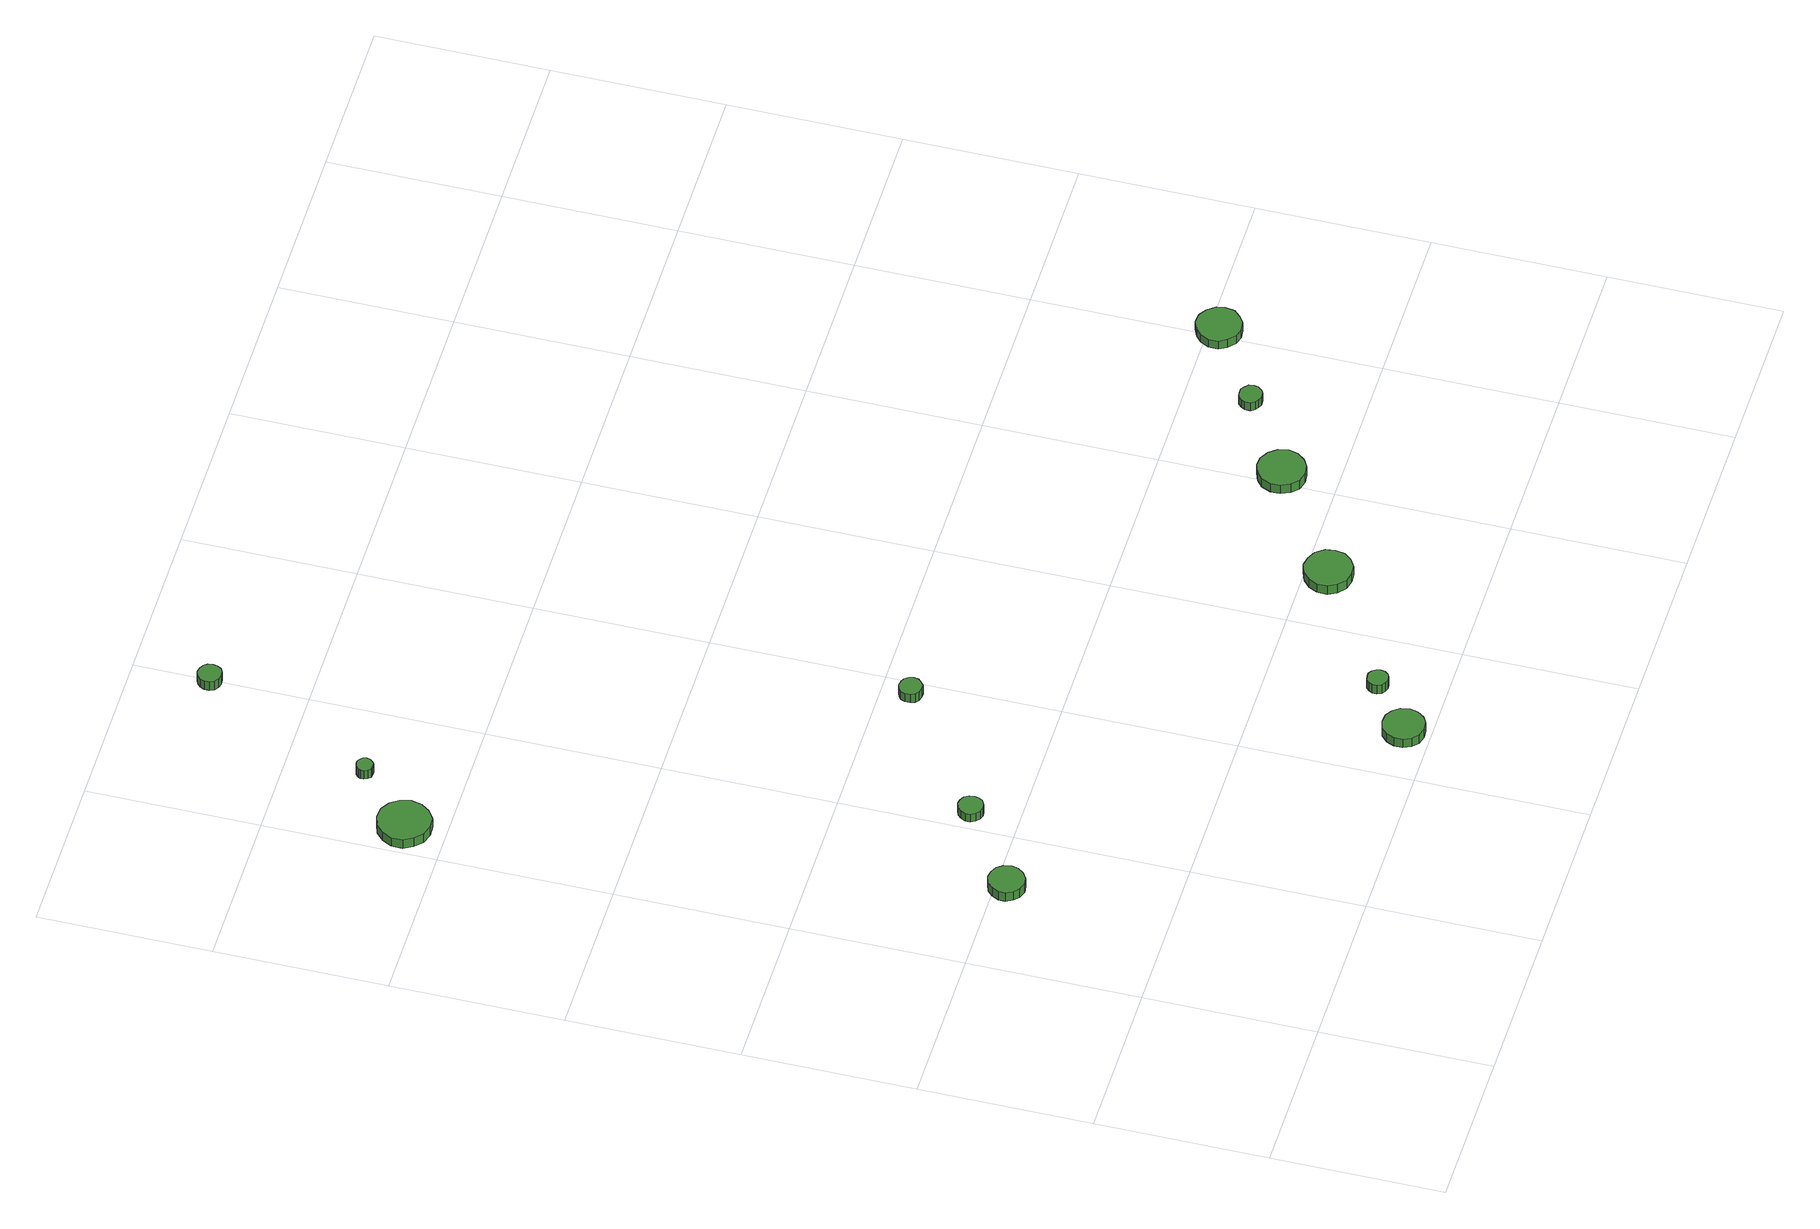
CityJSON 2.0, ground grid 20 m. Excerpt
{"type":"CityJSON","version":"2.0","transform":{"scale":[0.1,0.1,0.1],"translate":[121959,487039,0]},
"CityObjects":{
"tree1":{"type":"SolitaryVegetationObject","attributes":{"function":"something"},"geometry":[{"type":"MultiSurface","lod":"1","boundaries":[[[0,1,2,3,4,5,6,7,8,9,10,11,12,13,14]],[[15,16,17,18,19,20,21,22,23,24,25,26,27,28,29]],[[0,29,28,1]],[[1,28,27,2]],[[2,27,26,3]],[[3,26,25,4]],[[4,25,24,5]],[[5,24,23,6]],[[6,23,22,7]],[[7,22,21,8]],[[8,21,20,9]],[[9,20,19,10]],[[10,19,18,11]],[[11,18,17,12]],[[12,17,16,13]],[[13,16,15,14]],[[14,15,29,0]]]}]},
"tree2":{"type":"SolitaryVegetationObject","attributes":{"function":"something"},"geometry":[{"type":"MultiSurface","lod":"1","boundaries":[[[30,31,32,33,34,35,36,37,38,39,40,41,42,43,44]],[[45,46,47,48,49,50,51,52,53,54,55,56,57,58,59]],[[30,59,58,31]],[[31,58,57,32]],[[32,57,56,33]],[[33,56,55,34]],[[34,55,54,35]],[[35,54,53,36]],[[36,53,52,37]],[[37,52,51,38]],[[38,51,50,39]],[[39,50,49,40]],[[40,49,48,41]],[[41,48,47,42]],[[42,47,46,43]],[[43,46,45,44]],[[44,45,59,30]]]}]},
"tree3":{"type":"SolitaryVegetationObject","attributes":{"function":"something"},"geometry":[{"type":"MultiSurface","lod":"1","boundaries":[[[60,61,62,63,64,65,66,67,68,69,70,71,72,73,74]],[[75,76,77,78,79,80,81,82,83,84,85,86,87,88,89]],[[60,89,88,61]],[[61,88,87,62]],[[62,87,86,63]],[[63,86,85,64]],[[64,85,84,65]],[[65,84,83,66]],[[66,83,82,67]],[[67,82,81,68]],[[68,81,80,69]],[[69,80,79,70]],[[70,79,78,71]],[[71,78,77,72]],[[72,77,76,73]],[[73,76,75,74]],[[74,75,89,60]]]}]},
"tree4":{"type":"SolitaryVegetationObject","attributes":{"function":"something"},"geometry":[{"type":"MultiSurface","lod":"1","boundaries":[[[90,91,92,93,94,95,96,97,98,99,100,101,102,103,104]],[[105,106,107,108,109,110,111,112,113,114,115,116,117,118,119]],[[90,119,118,91]],[[91,118,117,92]],[[92,117,116,93]],[[93,116,115,94]],[[94,115,114,95]],[[95,114,113,96]],[[96,113,112,97]],[[97,112,111,98]],[[98,111,110,99]],[[99,110,109,100]],[[100,109,108,101]],[[101,108,107,102]],[[102,107,106,103]],[[103,106,105,104]],[[104,105,119,90]]]}]},
"tree5":{"type":"SolitaryVegetationObject","attributes":{"function":"something"},"geometry":[{"type":"MultiSurface","lod":"1","boundaries":[[[120,121,122,123,124,125,126,127,128,129,130,131,132,133,134]],[[135,136,137,138,139,140,141,142,143,144,145,146,147,148,149]],[[120,149,148,121]],[[121,148,147,122]],[[122,147,146,123]],[[123,146,145,124]],[[124,145,144,125]],[[125,144,143,126]],[[126,143,142,127]],[[127,142,141,128]],[[128,141,140,129]],[[129,140,139,130]],[[130,139,138,131]],[[131,138,137,132]],[[132,137,136,133]],[[133,136,135,134]],[[134,135,149,120]]]}]},
"tree6":{"type":"SolitaryVegetationObject","attributes":{"function":"something"},"geometry":[{"type":"MultiSurface","lod":"1","boundaries":[[[150,151,152,153,154,155,156,157,158,159,160,161,162,163,164]],[[165,166,167,168,169,170,171,172,173,174,175,176,177,178,179]],[[150,179,178,151]],[[151,178,177,152]],[[152,177,176,153]],[[153,176,175,154]],[[154,175,174,155]],[[155,174,173,156]],[[156,173,172,157]],[[157,172,171,158]],[[158,171,170,159]],[[159,170,169,160]],[[160,169,168,161]],[[161,168,167,162]],[[162,167,166,163]],[[163,166,165,164]],[[164,165,179,150]]]}]},
"tree7":{"type":"SolitaryVegetationObject","attributes":{"function":"something"},"geometry":[{"type":"MultiSurface","lod":"1","boundaries":[[[180,181,182,183,184,185,186,187,188,189,190,191,192,193,194]],[[195,196,197,198,199,200,201,202,203,204,205,206,207,208,209]],[[180,209,208,181]],[[181,208,207,182]],[[182,207,206,183]],[[183,206,205,184]],[[184,205,204,185]],[[185,204,203,186]],[[186,203,202,187]],[[187,202,201,188]],[[188,201,200,189]],[[189,200,199,190]],[[190,199,198,191]],[[191,198,197,192]],[[192,197,196,193]],[[193,196,195,194]],[[194,195,209,180]]]}]},
"tree8":{"type":"SolitaryVegetationObject","attributes":{"function":"something"},"geometry":[{"type":"MultiSurface","lod":"1","boundaries":[[[210,211,212,213,214,215,216,217,218,219,220,221,222,223,224]],[[225,226,227,228,229,230,231,232,233,234,235,236,237,238,239]],[[210,239,238,211]],[[211,238,237,212]],[[212,237,236,213]],[[213,236,235,214]],[[214,235,234,215]],[[215,234,233,216]],[[216,233,232,217]],[[217,232,231,218]],[[218,231,230,219]],[[219,230,229,220]],[[220,229,228,221]],[[221,228,227,222]],[[222,227,226,223]],[[223,226,225,224]],[[224,225,239,210]]]}]},
"tree9":{"type":"SolitaryVegetationObject","attributes":{"function":"something"},"geometry":[{"type":"MultiSurface","lod":"1","boundaries":[[[240,241,242,243,244,245,246,247,248,249,250,251,252,253,254]],[[255,256,257,258,259,260,261,262,263,264,265,266,267,268,269]],[[240,269,268,241]],[[241,268,267,242]],[[242,267,266,243]],[[243,266,265,244]],[[244,265,264,245]],[[245,264,263,246]],[[246,263,262,247]],[[247,262,261,248]],[[248,261,260,249]],[[249,260,259,250]],[[250,259,258,251]],[[251,258,257,252]],[[252,257,256,253]],[[253,256,255,254]],[[254,255,269,240]]]}]},
"tree10":{"type":"SolitaryVegetationObject","attributes":{"function":"something"},"geometry":[{"type":"MultiSurface","lod":"1","boundaries":[[[270,271,272,273,274,275,276,277,278,279,280,281,282,283,284]],[[285,286,287,288,289,290,291,292,293,294,295,296,297,298,299]],[[270,299,298,271]],[[271,298,297,272]],[[272,297,296,273]],[[273,296,295,274]],[[274,295,294,275]],[[275,294,293,276]],[[276,293,292,277]],[[277,292,291,278]],[[278,291,290,279]],[[279,290,289,280]],[[280,289,288,281]],[[281,288,287,282]],[[282,287,286,283]],[[283,286,285,284]],[[284,285,299,270]]]}]},
"tree11":{"type":"SolitaryVegetationObject","attributes":{"function":"something"},"geometry":[{"type":"MultiSurface","lod":"1","boundaries":[[[300,301,302,303,304,305,306,307,308,309,310,311,312,313,314]],[[315,316,317,318,319,320,321,322,323,324,325,326,327,328,329]],[[300,329,328,301]],[[301,328,327,302]],[[302,327,326,303]],[[303,326,325,304]],[[304,325,324,305]],[[305,324,323,306]],[[306,323,322,307]],[[307,322,321,308]],[[308,321,320,309]],[[309,320,319,310]],[[310,319,318,311]],[[311,318,317,312]],[[312,317,316,313]],[[313,316,315,314]],[[314,315,329,300]]]}]},
"tree12":{"type":"SolitaryVegetationObject","attributes":{"function":"something"},"geometry":[{"type":"MultiSurface","lod":"1","boundaries":[[[330,331,332,333,334,335,336,337,338,339,340,341,342,343,344]],[[345,346,347,348,349,350,351,352,353,354,355,356,357,358,359]],[[330,359,358,331]],[[331,358,357,332]],[[332,357,356,333]],[[333,356,355,334]],[[334,355,354,335]],[[335,354,353,336]],[[336,353,352,337]],[[337,352,351,338]],[[338,351,350,339]],[[339,350,349,340]],[[340,349,348,341]],[[341,348,347,342]],[[342,347,346,343]],[[343,346,345,344]],[[344,345,359,330]]]}]}
},
"vertices":[
[144,387,16],[142,396,16],[137,403,16],[129,407,16],[121,408,16],[112,405,16],[106,399,16],[102,391,16],[102,383,16],[106,375,16],[112,369,16],[121,366,16],[129,367,16],[137,372,16],[142,379,16],[142,379,3],[137,372,3],[129,367,3],[121,366,3],[112,369,3],[106,375,3],[102,383,3],[102,391,3],[106,399,3],[112,405,3],[121,408,3],[129,407,3],[137,403,3],[142,396,3],[144,387,3],
[68,1048,15],[65,1060,15],[58,1070,15],[47,1077,15],[34,1078,15],[22,1074,15],[13,1065,15],[7,1054,15],[7,1041,15],[13,1030,15],[22,1021,15],[34,1017,15],[47,1018,15],[58,1025,15],[65,1035,15],[65,1035,2],[58,1025,2],[47,1018,2],[34,1017,2],[22,1021,2],[13,1030,2],[7,1041,2],[7,1054,2],[13,1065,2],[22,1074,2],[34,1078,2],[47,1077,2],[58,1070,2],[65,1060,2],[68,1048,2],
[238,455,14],[237,461,14],[234,466,14],[228,469,14],[223,470,14],[217,468,14],[213,464,14],[210,458,14],[210,452,14],[213,447,14],[217,443,14],[223,441,14],[228,442,14],[234,445,14],[237,450,14],[237,450,2],[234,445,2],[228,442,2],[223,441,2],[217,443,2],[213,447,2],[210,452,2],[210,458,2],[213,464,2],[217,468,2],[223,470,2],[228,469,2],[234,466,2],[237,461,2],[238,455,2],
[118,1112,15],[117,1116,15],[114,1119,15],[111,1121,15],[107,1121,15],[103,1120,15],[100,1117,15],[98,1114,15],[98,1110,15],[100,1106,15],[103,1103,15],[107,1102,15],[111,1102,15],[114,1104,15],[117,1108,15],[117,1108,2],[114,1104,2],[111,1102,2],[107,1102,2],[103,1103,2],[100,1106,2],[98,1110,2],[98,1114,2],[100,1117,2],[103,1120,2],[107,1121,2],[111,1121,2],[114,1119,2],[117,1116,2],[118,1112,2],
[493,31,14],[491,41,14],[485,49,14],[477,54,14],[467,55,14],[457,52,14],[450,45,14],[446,36,14],[446,26,14],[450,17,14],[457,10,14],[467,7,14],[477,8,14],[485,13,14],[491,21,14],[491,21,1],[485,13,1],[477,8,1],[467,7,1],[457,10,1],[450,17,1],[446,26,1],[446,36,1],[450,45,1],[457,52,1],[467,55,1],[477,54,1],[485,49,1],[491,41,1],[493,31,1],
[395,567,15],[394,572,15],[390,577,15],[386,579,15],[380,580,15],[375,578,15],[371,575,15],[369,570,15],[369,564,15],[371,559,15],[375,555,15],[380,554,15],[386,554,15],[390,557,15],[394,561,15],[394,561,2],[390,557,2],[386,554,2],[380,554,2],[375,555,2],[371,559,2],[369,564,2],[369,570,2],[371,575,2],[375,578,2],[380,580,2],[386,579,2],[390,577,2],[394,572,2],[395,567,2],
[542,77,14],[541,82,14],[538,86,14],[534,89,14],[529,89,14],[524,88,14],[520,84,14],[518,80,14],[518,75,14],[520,70,14],[524,67,14],[529,65,14],[534,66,14],[538,68,14],[541,72,14],[541,72,1],[538,68,1],[534,66,1],[529,65,1],[524,67,1],[520,70,1],[518,75,1],[518,80,1],[520,84,1],[524,88,1],[529,89,1],[534,89,1],[538,86,1],[541,82,1],[542,77,1],
[208,1311,19],[207,1317,19],[204,1321,19],[199,1324,19],[193,1325,19],[188,1323,19],[183,1319,19],[181,1314,19],[181,1308,19],[183,1303,19],[188,1299,19],[193,1298,19],[199,1298,19],[204,1301,19],[207,1306,19],[207,1306,6],[204,1301,6],[199,1298,6],[193,1298,6],[188,1299,6],[183,1303,6],[181,1308,6],[181,1314,6],[183,1319,6],[188,1323,6],[193,1325,6],[199,1324,6],[204,1321,6],[207,1317,6],[208,1311,6],
[704,173,16],[702,184,16],[695,194,16],[685,199,16],[674,201,16],[663,197,16],[654,189,16],[649,179,16],[649,167,16],[654,157,16],[663,149,16],[674,146,16],[685,147,16],[695,153,16],[702,162,16],[702,162,3],[695,153,3],[685,147,3],[674,146,3],[663,149,3],[654,157,3],[649,167,3],[649,179,3],[654,189,3],[663,197,3],[674,201,3],[685,199,3],[695,194,3],[702,184,3],[704,173,3],
[840,263,15],[837,275,15],[830,284,15],[820,290,15],[809,291,15],[798,287,15],[790,280,15],[785,269,15],[785,258,15],[790,247,15],[798,239,15],[809,236,15],[820,237,15],[830,243,15],[837,252,15],[837,252,2],[830,243,2],[820,237,2],[809,236,2],[798,239,2],[790,247,2],[785,258,2],[785,269,2],[790,280,2],[798,287,2],[809,291,2],[820,290,2],[830,284,2],[837,275,2],[840,263,2],
[926,326,14],[925,332,14],[921,336,14],[917,339,14],[911,339,14],[906,338,14],[902,334,14],[899,329,14],[899,323,14],[902,318,14],[906,315,14],[911,313,14],[917,314,14],[921,316,14],[925,321,14],[925,321,2],[921,316,2],[917,314,2],[911,313,2],[906,315,2],[902,318,2],[899,323,2],[899,329,2],[902,334,2],[906,338,2],[911,339,2],[917,339,2],[921,336,2],[925,332,2],[926,326,2],
[1033,388,14],[1031,398,14],[1024,407,14],[1015,413,14],[1004,414,14],[994,410,14],[986,403,14],[981,393,14],[981,382,14],[986,373,14],[994,365,14],[1004,362,14],[1015,363,14],[1024,369,14],[1031,377,14],[1031,377,2],[1024,369,2],[1015,363,2],[1004,362,2],[994,365,2],[986,373,2],[981,382,2],[981,393,2],[986,403,2],[994,410,2],[1004,414,2],[1015,413,2],[1024,407,2],[1031,398,2],[1033,388,2]
]}
